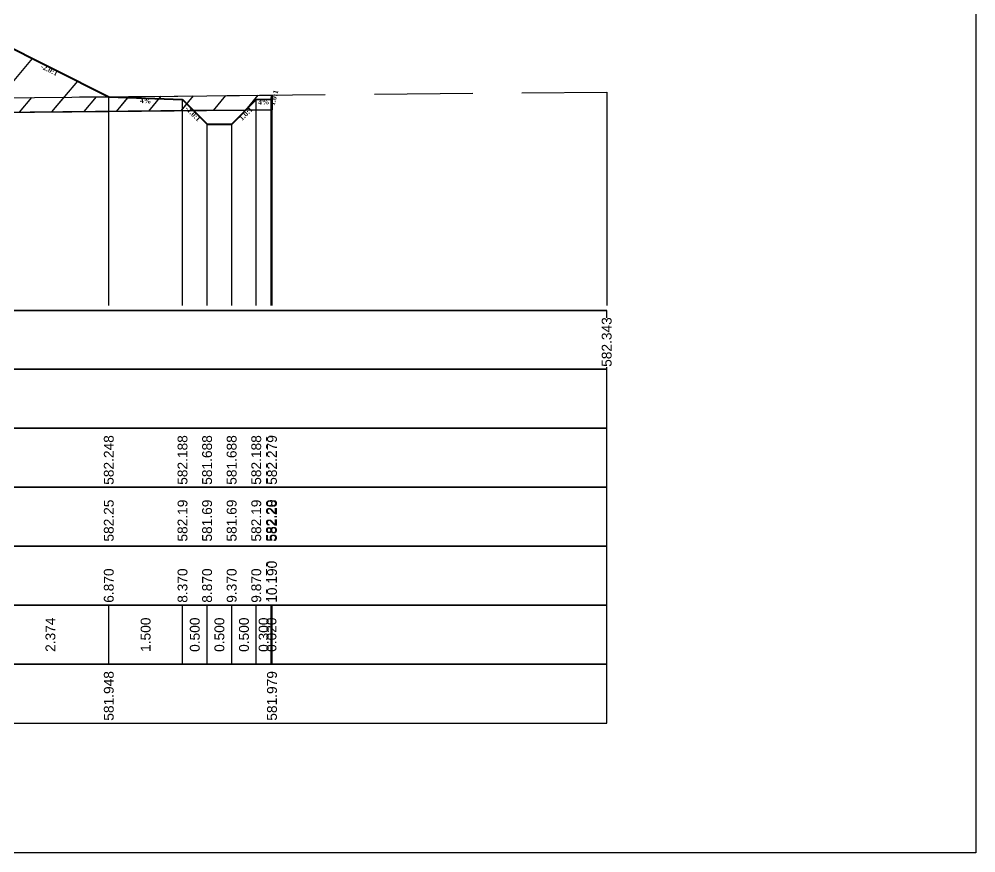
# Model space of a CAD drawing. Header units: millimetres. Extents: x 2762 to 3076, y 916 to 3305.
# Drawn here: x 3056.07 to 3075.54, y 2721.65 to 2738.61 of the extents above; entities that cross this region are included whole.
import ezdxf

# ---------------------------------------------------------------- set-up
doc = ezdxf.new("R2010")
doc.units = ezdxf.units.MM
doc.header["$LTSCALE"] = 2
doc.linetypes.add('CACHE', pattern=[9.525, 6.35, -3.175])
doc.linetypes.add('DASHED', pattern=[0.75, 0.5, -0.25])
doc.layers.add('C-ROAD-CORR', color=5, linetype='Continuous')
doc.layers.add('C-ROAD-SCTN', color=7, linetype='Continuous')
doc.styles.add('C3D_Etiquette', font='romans.shx')
doc.styles.add('C3D_Profil_Travers', font='romans.shx')

msp = doc.modelspace()

# ---------------------------------------------------------------- hatches: boundary and pattern name
at = {"linetype": 'Continuous', "lineweight": -3}
h = msp.add_hatch(dxfattribs=at)
h.set_pattern_fill('_U', color=3, angle=50, style=0, pattern_type=0)
h.set_pattern_definition([(50, (3060.6862, 2736.7576), (-0.766044, 0.64279), [])])
h.paths.add_polyline_path([(3060.686, 2736.758), (3060.9, 2736.971), (3061.2, 2736.983), (3061.22, 2737.063), (3061.22, 2736.763), (3061.219, 2736.763)])
h.paths.add_polyline_path([(3042.756, 2736.506), (3042.756, 2736.806), (3045.133, 2737.994), (3053.13, 2738.314), (3055.526, 2738.218), (3057.9, 2737.031), (3059.4, 2736.971), (3059.624, 2736.748), (3051.304, 2736.669), (3047.967, 2736.604)])
h = msp.add_hatch(dxfattribs=at)
h.set_pattern_fill('_U', color=150, scale=0.5, angle=50, style=0, pattern_type=0)
h.set_pattern_definition([(50, (3060.68624, 2736.75756), (-0.383022, 0.321394), [])])
h.paths.add_polyline_path([(3060.686, 2736.758), (3060.9, 2736.971), (3061.2, 2736.983), (3061.22, 2737.063), (3061.22, 2736.763), (3061.219, 2736.763)])
h.paths.add_polyline_path([(3057.9, 2737.031), (3061.22, 2737.063), (3061.2, 2736.983), (3060.9, 2736.971), (3060.686, 2736.758), (3059.624, 2736.748), (3059.4, 2736.971)])
h.paths.add_polyline_path([(3042.756, 2736.506), (3042.756, 2736.806), (3047.967, 2736.904), (3051.304, 2736.969), (3057.9, 2737.031), (3059.4, 2736.971), (3059.624, 2736.748), (3051.304, 2736.669), (3047.967, 2736.604)])

# ---------------------------------------------------------------- linework, layer by layer
at = {"color": 253, "linetype": 'Continuous', "lineweight": -3}
for p, q in [((3055.526, 2738.218), (3057.9, 2737.031)), ((3051.304, 2736.969), (3057.9, 2737.031)), ((3057.9, 2737.031), (3061.22, 2737.063)), ((3059.4, 2736.971), (3057.9, 2737.031)), ((3057.9, 2737.031), (3059.4, 2736.971)), ((3057.9, 2737.031), (3059.4, 2736.971)), ((3061.2, 2736.983), (3061.22, 2737.063)), ((3061.22, 2737.063), (3061.2, 2736.983)), ((3061.2, 2736.983), (3061.22, 2737.063)), ((3061.22, 2737.063), (3061.22, 2736.763)), ((3061.22, 2737.063), (3061.22, 2736.763)), ((3059.624, 2736.748), (3059.4, 2736.971)), ((3059.4, 2736.971), (3059.624, 2736.748)), ((3059.4, 2736.971), (3059.624, 2736.748)), ((3060.686, 2736.758), (3060.9, 2736.971)), ((3060.9, 2736.971), (3060.686, 2736.758)), ((3060.686, 2736.758), (3060.9, 2736.971)), ((3060.9, 2736.971), (3061.2, 2736.983)), ((3061.2, 2736.983), (3060.9, 2736.971)), ((3060.9, 2736.971), (3061.2, 2736.983)), ((3059.624, 2736.748), (3051.304, 2736.669)), ((3059.624, 2736.748), (3051.304, 2736.669)), ((3060.686, 2736.758), (3059.624, 2736.748)), ((3059.624, 2736.748), (3060.686, 2736.758)), ((3059.9, 2736.471), (3059.624, 2736.748)), ((3060.686, 2736.758), (3060.4, 2736.471)), ((3061.219, 2736.763), (3060.686, 2736.758)), ((3061.219, 2736.763), (3060.686, 2736.758)), ((3061.22, 2736.763), (3061.219, 2736.763)), ((3061.22, 2736.763), (3061.219, 2736.763)), ((3060.4, 2736.471), (3059.9, 2736.471))]:
    msp.add_line(p, q, dxfattribs=at)
at = {"color": 105, "linetype": 'DASHED', "lineweight": -3, "ltscale": 2}
msp.add_line((3051.304, 2736.969), (3068.03, 2737.126), dxfattribs=at)
at = {"color": 8, "linetype": 'CACHE', "lineweight": -3}
for p, q in [((3057.9, 2732.784), (3057.9, 2737.031)), ((3061.22, 2732.784), (3061.22, 2737.063)), ((3059.4, 2732.784), (3059.4, 2736.971)), ((3060.9, 2732.784), (3060.9, 2736.971)), ((3061.2, 2732.784), (3061.2, 2736.983)), ((3059.9, 2732.784), (3059.9, 2736.471)), ((3060.4, 2732.784), (3060.4, 2736.471))]:
    msp.add_line(p, q, dxfattribs=at)
at = {"color": 98, "linetype": 'CACHE', "lineweight": -3}
msp.add_line((3068.03, 2737.126), (3068.03, 2732.784), dxfattribs=at)
at = {"color": 6, "linetype": 'Continuous', "lineweight": -3}
for p, q in [((3052.487, 2736.681), (3057.9, 2736.731)), ((3057.9, 2736.731), (3061.219, 2736.763)), ((3061.219, 2736.763), (3061.22, 2736.763))]:
    msp.add_line(p, q, dxfattribs=at)
at = {"color": 7, "linetype": 'Continuous', "lineweight": -3}
for p, q in [((3034.029, 2732.684), (3068.031, 2732.684)), ((3057.9, 2725.484), (3057.9, 2726.684)), ((3057.9, 2725.484), (3057.9, 2726.684)), ((3059.4, 2725.484), (3059.4, 2726.684)), ((3059.4, 2725.484), (3059.4, 2726.684)), ((3059.9, 2725.484), (3059.9, 2726.684)), ((3059.9, 2725.484), (3059.9, 2726.684)), ((3060.4, 2725.484), (3060.4, 2726.684)), ((3060.4, 2725.484), (3060.4, 2726.684)), ((3060.9, 2725.484), (3060.9, 2726.684)), ((3060.9, 2725.484), (3060.9, 2726.684)), ((3061.2, 2725.484), (3061.2, 2726.684)), ((3061.2, 2725.484), (3061.2, 2726.684)), ((3061.22, 2725.484), (3061.22, 2726.684))]:
    msp.add_line(p, q, dxfattribs=at)
for points in [[(3034.029, 2731.484), (3068.031, 2731.484), (3068.031, 2732.684), (3034.029, 2732.684)], [(3034.029, 2730.284), (3068.031, 2730.284), (3068.031, 2731.484), (3034.029, 2731.484)], [(3034.029, 2729.084), (3068.031, 2729.084), (3068.031, 2730.284), (3034.029, 2730.284)], [(3034.029, 2727.884), (3068.031, 2727.884), (3068.031, 2729.084), (3034.029, 2729.084)], [(3034.029, 2726.684), (3068.031, 2726.684), (3068.031, 2727.884), (3034.029, 2727.884)], [(3034.029, 2725.484), (3068.031, 2725.484), (3068.031, 2726.684), (3034.029, 2726.684)], [(3034.029, 2724.284), (3068.031, 2724.284), (3068.031, 2725.484), (3034.029, 2725.484)]]:
    msp.add_3dface(points, dxfattribs=at)
at = {"layer": 'C-ROAD-CORR', "color": 1, "linetype": 'Continuous', "lineweight": 40}
for p, q in [((3055.526, 2738.218), (3057.9, 2737.031)), ((3057.9, 2737.031), (3059.4, 2736.971)), ((3061.2, 2736.983), (3061.22, 2737.063)), ((3059.4, 2736.971), (3059.9, 2736.471)), ((3060.4, 2736.471), (3060.9, 2736.971)), ((3060.9, 2736.971), (3061.2, 2736.983)), ((3059.9, 2736.471), (3060.4, 2736.471))]:
    msp.add_line(p, q, dxfattribs=at)
at = {"layer": 'C-ROAD-CORR', "color": 1, "linetype": 'Continuous', "lineweight": -3}
for p, q in [((3059.4, 2736.971), (3059.9, 2736.471)), ((3060.4, 2736.471), (3060.9, 2736.971))]:
    msp.add_line(p, q, dxfattribs=at)
at = {"layer": 'C-ROAD-SCTN', "color": 154, "linetype": 'Continuous', "lineweight": -3}
for p, q in [((3055.526, 2738.218), (3057.9, 2737.031)), ((3057.9, 2737.031), (3059.4, 2736.971)), ((3061.2, 2736.983), (3061.22, 2737.063)), ((3059.4, 2736.971), (3059.9, 2736.471)), ((3060.4, 2736.471), (3060.9, 2736.971)), ((3060.9, 2736.971), (3061.2, 2736.983)), ((3059.9, 2736.471), (3060.4, 2736.471))]:
    msp.add_line(p, q, dxfattribs=at)
at = {"layer": 'C-ROAD-SCTN', "color": 1, "linetype": 'Continuous', "lineweight": -3}
for p, q in [((3055.526, 2738.218), (3057.9, 2737.031)), ((3057.9, 2737.031), (3059.4, 2736.971)), ((3061.2, 2736.983), (3061.22, 2737.063)), ((3059.4, 2736.971), (3059.9, 2736.471)), ((3060.4, 2736.471), (3060.9, 2736.971)), ((3060.9, 2736.971), (3061.2, 2736.983)), ((3059.9, 2736.471), (3060.4, 2736.471))]:
    msp.add_line(p, q, dxfattribs=at)

# ---------------------------------------------------------------- texts
at = {"color": 7, "linetype": 'Continuous', "lineweight": -3, "char_height": 0.1, "attachment_point": 2, "style": 'C3D_Etiquette'}
for s, insert, width, rotation in [('{\\fTimes New Roman|b1|i0|c0|p18;-2.0:1}', (3056.711, 2737.621), 0.34598, 333.4349), ('{\\fTimes New Roman|b1|i0|c0|p18;4%}', (3058.65, 2736.997), 0.42071, 357.7094), ('{\\fTimes New Roman|b1|i0|c0|p18;1.0:1}', (3061.214, 2737.022), 0.29446, 75.9638), ('{\\fTimes New Roman|b1|i0|c0|p18;-1.0:1}', (3059.647, 2736.719), 0.34598, 315), ('{\\fTimes New Roman|b1|i0|c0|p18;1.0:1}', (3060.653, 2736.719), 0.29001, 45), ('{\\fTimes New Roman|b1|i0|c0|p18;4%}', (3061.05, 2736.973), 0.37094, 2.2906)]:
    msp.add_mtext(s, dxfattribs=dict(at, insert=insert, width=width, rotation=rotation))
at = {"color": 7, "linetype": 'Continuous', "lineweight": -3, "char_height": 0.2, "rotation": 90, "style": 'C3D_Profil_Travers'}
for s, insert, attachment_point in [('{\\fArial|b0|i0|c0|p34;582.25}', (3057.9, 2727.979), 4), ('{\\fArial|b0|i0|c0|p34;582.20}', (3061.2, 2727.979), 4), ('{\\fArial|b0|i0|c0|p34;582.19}', (3059.4, 2727.979), 4), ('{\\fArial|b0|i0|c0|p34;581.69}', (3059.9, 2727.979), 4), ('{\\fArial|b0|i0|c0|p34;581.69}', (3060.4, 2727.979), 4), ('{\\fArial|b0|i0|c0|p34;582.19}', (3060.9, 2727.979), 4), ('{\\fArial|b0|i0|c0|p34;582.28}', (3061.22, 2727.979), 4), ('{\\fArial|b0|i0|c0|p34;2.374}', (3056.713, 2726.084), 5), ('{\\fArial|b0|i0|c0|p34;1.500}', (3058.65, 2726.084), 5), ('{\\fArial|b0|i0|c0|p34;0.500}', (3059.65, 2726.084), 5), ('{\\fArial|b0|i0|c0|p34;0.500}', (3060.15, 2726.084), 5), ('{\\fArial|b0|i0|c0|p34;0.500}', (3060.65, 2726.084), 5), ('{\\fArial|b0|i0|c0|p34;0.300}', (3061.05, 2726.084), 5), ('{\\fArial|b0|i0|c0|p34;0.020}', (3061.21, 2726.084), 5)]:
    msp.add_mtext(s, dxfattribs=dict(at, insert=insert, attachment_point=attachment_point))

# ---------------------------------------------------------------- next in the draw order: texts
at = {"color": 7, "linetype": 'Continuous', "lineweight": -3, "char_height": 0.2, "attachment_point": 4, "rotation": 90, "style": 'C3D_Profil_Travers', "bg_fill": 3, "box_fill_scale": 1.000375, "bg_fill_color": 256, "bg_fill_true_color": 13158600, "bg_fill_transparency": 0}
for s, insert, width in [('{\\fArial|b0|i0|c0|p34;582.343}', (3068.03, 2731.534), 0.99553), ('{\\fArial|b0|i0|c0|p34;582.248}', (3057.9, 2729.134), 0.99595), ('{\\fArial|b0|i0|c0|p34;582.188}', (3059.4, 2729.134), 0.99595), ('{\\fArial|b0|i0|c0|p34;581.688}', (3059.9, 2729.134), 0.99595), ('{\\fArial|b0|i0|c0|p34;581.688}', (3060.4, 2729.134), 0.99595), ('{\\fArial|b0|i0|c0|p34;582.188}', (3060.9, 2729.134), 0.99595), ('{\\fArial|b0|i0|c0|p34;\\C256;6.870}', (3057.9, 2726.734), 0.68206), ('{\\fArial|b0|i0|c0|p34;\\C256;8.370}', (3059.4, 2726.734), 0.68123), ('{\\fArial|b0|i0|c0|p34;\\C256;8.870}', (3059.9, 2726.734), 0.68123), ('{\\fArial|b0|i0|c0|p34;\\C256;9.370}', (3060.4, 2726.734), 0.68096), ('{\\fArial|b0|i0|c0|p34;\\C256;9.870}', (3060.9, 2726.734), 0.68096), ('{\\fArial|b0|i0|c0|p34;581.948}', (3057.9, 2724.334), 0.99595), ('{\\fArial|b0|i0|c0|p34;581.979}', (3061.219, 2724.334), 0.99595)]:
    msp.add_mtext(s, dxfattribs=dict(at, insert=insert, width=width))

# ---------------------------------------------------------------- next in the draw order: texts
for s, insert, width in [('{\\fArial|b0|i0|c0|p34;582.200}', (3061.2, 2729.134), 0.99484), ('{\\fArial|b0|i0|c0|p34;\\C256;10.170}', (3061.2, 2726.734), 0.81889), ('{\\fArial|b0|i0|c0|p34;581.979}', (3061.22, 2724.334), 0.99595)]:
    msp.add_mtext(s, dxfattribs=dict(at, insert=insert, width=width))

# ---------------------------------------------------------------- next in the draw order: texts
for s, insert, width in [('{\\fArial|b0|i0|c0|p34;582.279}', (3061.22, 2729.134), 0.99595), ('{\\fArial|b0|i0|c0|p34;\\C256;10.190}', (3061.22, 2726.734), 0.81889)]:
    msp.add_mtext(s, dxfattribs=dict(at, insert=insert, width=width))

# ---------------------------------------------------------------- next in the draw order: linework, layer by layer
msp.add_lwpolyline([(3026.54, 2751.145), (3075.54, 2751.145), (3075.54, 2721.645), (3026.54, 2721.645)], close=True)

doc.saveas('drawing.dxf')
